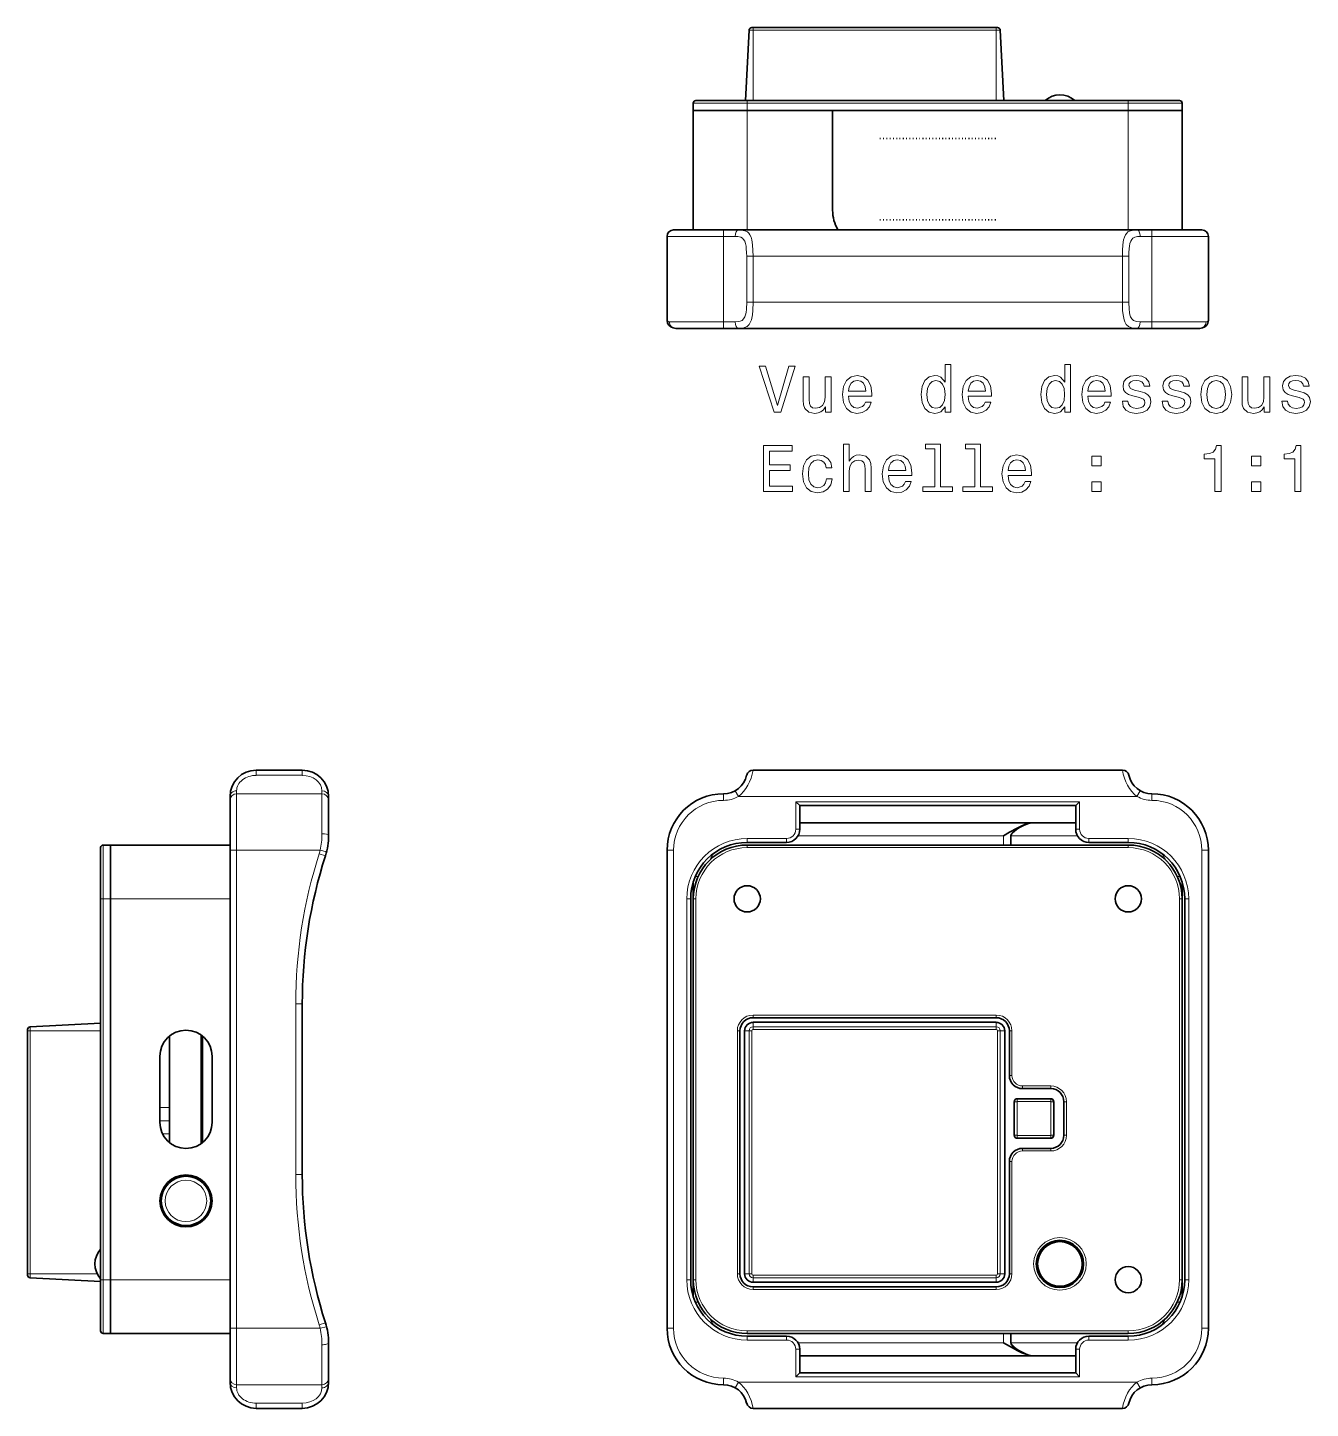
# Model space of a CAD drawing. Extents: x 525 to 800, y 334 to 571.
# Drawn here: x 525.2 to 622.9, y 396.2 to 501.3 of the extents above; entities that cross this region are included whole.
import ezdxf

# ---------------------------------------------------------------- set-up
doc = ezdxf.new("R2010")
doc.units = 0

msp = doc.modelspace()

# ---------------------------------------------------------------- linework, layer by layer
at = {"color": 7, "lineweight": 35, "ltscale": 0.134196}
for p, q in [((580.15, 501.15), (579.86, 495.79)), ((599.25, 501.15), (599.54, 495.79)), ((525.43, 425.25), (530.79, 425.54)), ((525.43, 406.15), (530.79, 405.86))]:
    msp.add_line(p, q, dxfattribs=at)
at = {"color": 7, "lineweight": 13, "ltscale": 0.00762}
for p, q in [((580.15, 501.15), (580.45, 501.15)), ((525.43, 424.95), (525.43, 425.25))]:
    msp.add_line(p, q, dxfattribs=at)
at = {"color": 7, "lineweight": 35, "ltscale": 0.002628}
for p, q in [((580.34, 501.34), (580.45, 501.34)), ((598.95, 501.34), (599.06, 501.34)), ((525.24, 424.95), (525.24, 425.06)), ((525.24, 406.34), (525.24, 406.45))]:
    msp.add_line(p, q, dxfattribs=at)
at = {"color": 7, "lineweight": 35, "ltscale": 0.4625}
for p, q in [((598.95, 501.34), (580.45, 501.34)), ((598.95, 425.95), (580.45, 425.95)), ((525.24, 424.95), (525.24, 406.45)), ((579.45, 424.95), (579.45, 406.45)), ((579.8, 406.45), (579.8, 424.95)), ((580.45, 425.6), (598.95, 425.6)), ((599.6, 424.95), (599.6, 406.45)), ((598.95, 405.8), (580.45, 405.8)), ((580.45, 405.45), (598.95, 405.45))]:
    msp.add_line(p, q, dxfattribs=at)
at = {"color": 7, "lineweight": 13, "ltscale": 0.004739}
for p, q in [((580.45, 501.34), (580.45, 501.15)), ((598.95, 501.34), (598.95, 501.15))]:
    msp.add_line(p, q, dxfattribs=at)
at = {"color": 7, "lineweight": 13, "ltscale": 0.4625}
for p, q in [((598.95, 501.15), (580.45, 501.15)), ((598.95, 426.15), (580.45, 426.15)), ((525.43, 424.95), (525.43, 406.45)), ((579.25, 424.95), (579.25, 406.45)), ((580.15, 406.45), (580.15, 424.95)), ((580.34, 406.45), (580.34, 424.95)), ((580.45, 425.25), (598.95, 425.25)), ((580.45, 425.06), (598.95, 425.06)), ((599.06, 424.95), (599.06, 406.45)), ((599.25, 424.95), (599.25, 406.45)), ((598.95, 406.34), (580.45, 406.34)), ((598.95, 406.15), (580.45, 406.15)), ((580.45, 405.25), (598.95, 405.25))]:
    msp.add_line(p, q, dxfattribs=at)
at = {"color": 7, "lineweight": 13, "ltscale": 0.134012}
for p, q in [((580.45, 501.15), (580.45, 495.79)), ((598.95, 501.15), (598.95, 495.79)), ((525.43, 424.95), (530.79, 424.95))]:
    msp.add_line(p, q, dxfattribs=at)
at = {"color": 7, "lineweight": 13, "ltscale": 0.007622}
msp.add_line((598.95, 501.15), (599.25, 501.15), dxfattribs=at)
at = {"color": 7, "lineweight": 13, "ltscale": 0.102499}
msp.add_line((580, 495.59), (575.9, 495.59), dxfattribs=at)
at = {"color": 7, "lineweight": 35, "ltscale": 0.01375}
for p, q in [((575.9, 495.59), (575.9, 495.04)), ((613.1, 495.59), (613.1, 495.04)), ((530.99, 439.1), (531.54, 439.1)), ((530.99, 401.9), (531.54, 401.9))]:
    msp.add_line(p, q, dxfattribs=at)
at = {"color": 7, "lineweight": 35, "ltscale": 0.097499}
msp.add_line((580, 495.79), (576.1, 495.79), dxfattribs=at)
at = {"color": 7, "lineweight": 35}
for p, q in [((609, 495.79), (580, 495.79)), ((609, 495.04), (580, 495.04)), ((609, 495.04), (586.5, 495.04)), ((579.34, 485.94), (609.66, 485.94)), ((579.34, 478.44), (609.66, 478.44)), ((580.45, 444.8), (608.56, 444.8)), ((584, 442.1), (605, 442.1)), ((540.64, 438.7), (540.64, 402.3)), ((573.9, 438.7), (573.9, 402.3)), ((609, 439.1), (580, 439.1)), ((615.1, 438.7), (615.1, 402.3)), ((530.79, 406), (530.79, 435)), ((531.54, 406), (531.54, 435)), ((531.54, 435), (531.54, 406)), ((575.7, 435), (575.7, 406)), ((575.9, 435), (575.9, 406)), ((575.9, 435), (575.9, 406)), ((613.1, 406), (613.1, 435)), ((613.3, 435), (613.3, 406)), ((609, 401.9), (580, 401.9)), ((609, 401.9), (586.5, 401.9)), ((584, 398.9), (605, 398.9)), ((580.45, 396.2), (608.56, 396.2))]:
    msp.add_line(p, q, dxfattribs=at)
at = {"color": 7, "lineweight": 13, "ltscale": 0.005}
for p, q in [((580, 495.79), (580, 495.59)), ((609, 495.79), (609, 495.59)), ((580, 438.9), (580, 439.1)), ((609, 438.9), (609, 439.1)), ((530.79, 435), (530.99, 435)), ((576.1, 435), (575.9, 435)), ((612.9, 435), (613.1, 435)), ((580.45, 426.15), (580.45, 425.95)), ((598.95, 426.15), (598.95, 425.95)), ((579.25, 424.95), (579.45, 424.95)), ((600.15, 424.95), (599.95, 424.95)), ((600.15, 421.55), (599.95, 421.55)), ((600.95, 420.75), (600.95, 420.55)), ((603.1, 420.75), (603.1, 420.55)), ((604.3, 419.55), (604.1, 419.55)), ((604.3, 417), (604.1, 417)), ((600.95, 415.8), (600.95, 416)), ((603.1, 415.8), (603.1, 416)), ((600.15, 415), (599.95, 415)), ((530.79, 406), (530.99, 406)), ((576.1, 406), (575.9, 406)), ((579.25, 406.45), (579.45, 406.45)), ((600.15, 406.45), (599.95, 406.45)), ((612.9, 406), (613.1, 406)), ((580.45, 405.25), (580.45, 405.45)), ((598.95, 405.25), (598.95, 405.45)), ((580, 402.1), (580, 401.9)), ((609, 402.1), (609, 401.9))]:
    msp.add_line(p, q, dxfattribs=at)
at = {"color": 7, "lineweight": 13, "ltscale": 0.01375}
for p, q in [((580, 495.59), (580, 495.04)), ((609, 495.59), (609, 495.04)), ((530.99, 435), (531.54, 435)), ((530.99, 406), (531.54, 406))]:
    msp.add_line(p, q, dxfattribs=at)
at = {"color": 7, "lineweight": 13}
for p, q in [((609, 495.59), (580, 495.59)), ((580.45, 483.94), (608.56, 483.94)), ((580.45, 480.44), (608.56, 480.44)), ((579.34, 442.8), (609.66, 442.8)), ((583.7, 442.4), (605.3, 442.4)), ((541.14, 438.7), (541.14, 402.3)), ((574.4, 438.7), (574.4, 402.3)), ((609, 438.9), (580, 438.9)), ((614.6, 438.7), (614.6, 402.3)), ((530.99, 406), (530.99, 435)), ((575.4, 435), (575.4, 406)), ((576.1, 435), (576.1, 406)), ((612.9, 406), (612.9, 435)), ((613.6, 435), (613.6, 406)), ((609, 402.1), (580, 402.1)), ((583.7, 398.6), (605.3, 398.6)), ((579.34, 398.2), (609.66, 398.2))]:
    msp.add_line(p, q, dxfattribs=at)
at = {"color": 7, "lineweight": 35, "ltscale": 0.097501}
msp.add_line((612.9, 495.79), (609, 495.79), dxfattribs=at)
at = {"color": 7, "lineweight": 13, "ltscale": 0.102501}
msp.add_line((613.1, 495.59), (609, 495.59), dxfattribs=at)
at = {"color": 7, "lineweight": 35, "ltscale": 0.102499}
msp.add_line((580, 495.04), (575.9, 495.04), dxfattribs=at)
msp.add_line((580, 495.04), (575.9, 495.04), dxfattribs=at)
at = {"color": 7, "lineweight": 35, "ltscale": 0.2275}
for p, q in [((575.9, 485.94), (575.9, 495.04)), ((613.1, 485.94), (613.1, 495.04))]:
    msp.add_line(p, q, dxfattribs=at)
at = {"color": 7, "lineweight": 13, "ltscale": 0.227499}
for p, q in [((580, 485.94), (580, 495.04)), ((609, 485.94), (609, 495.04)), ((540.64, 435), (531.54, 435)), ((540.64, 406), (531.54, 406))]:
    msp.add_line(p, q, dxfattribs=at)
at = {"color": 7, "lineweight": 35, "ltscale": 0.1625}
for p, q in [((586.5, 495.04), (580, 495.04)), ((586.5, 401.9), (580, 401.9))]:
    msp.add_line(p, q, dxfattribs=at)
at = {"color": 7, "lineweight": 35, "ltscale": 0.19}
msp.add_line((586.5, 495.04), (586.5, 487.44), dxfattribs=at)
msp.add_line((586.5, 495.04), (586.5, 487.44), dxfattribs=at)
at = {"color": 7, "lineweight": 35, "ltscale": 0.102501}
msp.add_line((613.1, 495.04), (609, 495.04), dxfattribs=at)
msp.add_line((613.1, 495.04), (609, 495.04), dxfattribs=at)
at = {"color": 7, "lineweight": 35, "ltscale": 0.001375}
for p, q in [((590.15, 492.89), (590.1, 492.89)), ((590.41, 492.89), (590.35, 492.89)), ((590.65, 492.89), (590.6, 492.89)), ((590.91, 492.89), (590.85, 492.89)), ((591.15, 492.89), (591.1, 492.89)), ((591.41, 492.89), (591.35, 492.89)), ((591.65, 492.89), (591.6, 492.89)), ((591.91, 492.89), (591.85, 492.89)), ((592.15, 492.89), (592.1, 492.89)), ((592.41, 492.89), (592.35, 492.89)), ((592.65, 492.89), (592.6, 492.89)), ((592.91, 492.89), (592.85, 492.89)), ((593.15, 492.89), (593.1, 492.89)), ((593.41, 492.89), (593.35, 492.89)), ((593.65, 492.89), (593.6, 492.89)), ((593.91, 492.89), (593.85, 492.89)), ((594.15, 492.89), (594.1, 492.89)), ((594.41, 492.89), (594.35, 492.89)), ((594.65, 492.89), (594.6, 492.89)), ((594.91, 492.89), (594.85, 492.89)), ((595.15, 492.89), (595.1, 492.89)), ((595.41, 492.89), (595.35, 492.89)), ((595.65, 492.89), (595.6, 492.89)), ((595.91, 492.89), (595.85, 492.89)), ((596.15, 492.89), (596.1, 492.89)), ((596.41, 492.89), (596.35, 492.89)), ((596.65, 492.89), (596.6, 492.89)), ((596.91, 492.89), (596.85, 492.89)), ((597.15, 492.89), (597.1, 492.89)), ((597.41, 492.89), (597.35, 492.89)), ((597.65, 492.89), (597.6, 492.89)), ((597.91, 492.89), (597.85, 492.89)), ((598.15, 492.89), (598.1, 492.89)), ((598.41, 492.89), (598.35, 492.89)), ((598.65, 492.89), (598.6, 492.89)), ((598.91, 492.89), (598.85, 492.89)), ((590.15, 486.71), (590.1, 486.71)), ((590.41, 486.71), (590.35, 486.71)), ((590.65, 486.71), (590.6, 486.71)), ((590.91, 486.71), (590.85, 486.71)), ((591.15, 486.71), (591.1, 486.71)), ((591.41, 486.71), (591.35, 486.71)), ((591.65, 486.71), (591.6, 486.71)), ((591.91, 486.71), (591.85, 486.71)), ((592.15, 486.71), (592.1, 486.71)), ((592.41, 486.71), (592.35, 486.71)), ((592.65, 486.71), (592.6, 486.71)), ((592.91, 486.71), (592.85, 486.71)), ((593.15, 486.71), (593.1, 486.71)), ((593.41, 486.71), (593.35, 486.71)), ((593.65, 486.71), (593.6, 486.71)), ((593.91, 486.71), (593.85, 486.71)), ((594.15, 486.71), (594.1, 486.71)), ((594.41, 486.71), (594.35, 486.71)), ((594.65, 486.71), (594.6, 486.71)), ((594.91, 486.71), (594.85, 486.71)), ((595.15, 486.71), (595.1, 486.71)), ((595.41, 486.71), (595.35, 486.71)), ((595.65, 486.71), (595.6, 486.71)), ((595.91, 486.71), (595.85, 486.71)), ((596.15, 486.71), (596.1, 486.71)), ((596.41, 486.71), (596.35, 486.71)), ((596.65, 486.71), (596.6, 486.71)), ((596.91, 486.71), (596.85, 486.71)), ((597.15, 486.71), (597.1, 486.71)), ((597.41, 486.71), (597.35, 486.71)), ((597.65, 486.71), (597.6, 486.71)), ((597.91, 486.71), (597.85, 486.71)), ((598.15, 486.71), (598.1, 486.71)), ((598.41, 486.71), (598.35, 486.71)), ((598.65, 486.71), (598.6, 486.71)), ((598.91, 486.71), (598.85, 486.71))]:
    msp.add_line(p, q, dxfattribs=at)
at = {"color": 7, "lineweight": 35, "ltscale": 0.039626}
msp.add_line((613.1, 489.29), (613.1, 490.87), dxfattribs=at)
at = {"color": 7, "lineweight": 35, "ltscale": 0.039625}
msp.add_line((613.1, 487.7), (613.1, 489.29), dxfattribs=at)
at = {"color": 7, "lineweight": 35, "ltscale": 0.095}
for p, q in [((578.2, 485.94), (574.4, 485.94)), ((614.6, 485.94), (610.8, 485.94)), ((540.64, 442.5), (540.64, 438.7)), ((540.64, 402.3), (540.64, 398.5))]:
    msp.add_line(p, q, dxfattribs=at)
at = {"color": 7, "lineweight": 35, "ltscale": 0.028395}
for p, q in [((579.34, 485.94), (578.2, 485.94)), ((610.8, 485.94), (609.66, 485.94)), ((578.2, 478.44), (579.34, 478.44)), ((609.66, 478.44), (610.8, 478.44))]:
    msp.add_line(p, q, dxfattribs=at)
at = {"color": 7, "lineweight": 13, "ltscale": 0.0125}
for p, q in [((578.2, 485.44), (578.2, 485.94)), ((610.8, 485.44), (610.8, 485.94)), ((578.2, 478.94), (578.2, 478.44)), ((610.8, 478.94), (610.8, 478.44)), ((578.2, 443), (578.2, 442.5)), ((579.09, 443.23), (579.34, 442.8)), ((609.91, 443.23), (609.66, 442.8)), ((610.8, 443), (610.8, 442.5)), ((541.14, 438.7), (540.64, 438.7)), ((573.9, 438.7), (574.4, 438.7)), ((615.1, 438.7), (614.6, 438.7)), ((547.42, 438.43), (547.9, 438.28)), ((545.64, 427), (546.14, 427)), ((545.64, 414), (546.14, 414)), ((547.42, 402.57), (547.9, 402.72)), ((541.14, 402.3), (540.64, 402.3)), ((573.9, 402.3), (574.4, 402.3)), ((615.1, 402.3), (614.6, 402.3)), ((578.2, 398), (578.2, 398.5)), ((610.8, 398), (610.8, 398.5))]:
    msp.add_line(p, q, dxfattribs=at)
at = {"color": 7, "lineweight": 35, "ltscale": 0.159047}
for p, q in [((573.9, 485.44), (573.9, 479.08)), ((615.1, 485.44), (615.1, 479.08))]:
    msp.add_line(p, q, dxfattribs=at)
at = {"color": 7, "lineweight": 13, "ltscale": 0.1075}
for p, q in [((573.9, 485.44), (578.2, 485.44)), ((615.1, 485.44), (610.8, 485.44)), ((541.14, 438.7), (541.14, 443)), ((541.14, 402.3), (541.14, 398))]:
    msp.add_line(p, q, dxfattribs=at)
at = {"color": 7, "lineweight": 13, "ltscale": 0.1625}
for p, q in [((578.2, 485.44), (578.2, 478.94)), ((610.8, 485.44), (610.8, 478.94)), ((541.14, 443), (547.64, 443)), ((541.14, 398), (547.64, 398))]:
    msp.add_line(p, q, dxfattribs=at)
at = {"color": 7, "lineweight": 13, "ltscale": 0.022223}
for p, q in [((578.2, 485.44), (579.09, 485.44)), ((610.8, 485.44), (609.91, 485.44)), ((579.09, 478.94), (578.2, 478.94)), ((609.91, 478.94), (610.8, 478.94))]:
    msp.add_line(p, q, dxfattribs=at)
at = {"color": 7, "lineweight": 13, "ltscale": 0.0875}
for p, q in [((579.96, 483.94), (579.96, 480.44)), ((580.45, 483.94), (580.45, 480.44)), ((608.56, 483.94), (608.56, 480.44)), ((609.04, 483.94), (609.04, 480.44)), ((542.64, 444.41), (546.14, 444.41)), ((542.64, 396.59), (546.14, 396.59))]:
    msp.add_line(p, q, dxfattribs=at)
at = {"color": 7, "lineweight": 13, "ltscale": 0.012201}
for p, q in [((579.96, 483.94), (580.45, 483.94)), ((609.04, 483.94), (608.56, 483.94)), ((579.96, 480.44), (580.45, 480.44)), ((609.04, 480.44), (608.56, 480.44))]:
    msp.add_line(p, q, dxfattribs=at)
at = {"color": 7, "lineweight": 13, "ltscale": 0.102843}
for p, q in [((578.2, 478.94), (574.09, 478.94)), ((610.8, 478.94), (614.91, 478.94))]:
    msp.add_line(p, q, dxfattribs=at)
at = {"color": 7, "lineweight": 13, "ltscale": 0.000441127}
for p, q in [((574.55, 478.44), (574.56, 478.44)), ((614.45, 478.44), (614.44, 478.44))]:
    msp.add_line(p, q, dxfattribs=at)
at = {"color": 7, "lineweight": 35, "ltscale": 0.090884}
for p, q in [((574.56, 478.44), (578.2, 478.44)), ((610.8, 478.44), (614.44, 478.44))]:
    msp.add_line(p, q, dxfattribs=at)
at = {"color": 7, "lineweight": 13, "ltscale": 0.001288}
for p, q in [((576.56, 478.44), (576.61, 478.44)), ((612.44, 478.44), (612.39, 478.44))]:
    msp.add_line(p, q, dxfattribs=at)
at = {"color": 7, "lineweight": 35, "ltscale": 0.0875}
for p, q in [((542.64, 444.8), (546.14, 444.8)), ((542.64, 396.2), (546.14, 396.2))]:
    msp.add_line(p, q, dxfattribs=at)
at = {"color": 7, "lineweight": 13, "ltscale": 0.009782}
for p, q in [((542.64, 444.41), (542.64, 444.8)), ((546.14, 444.41), (546.14, 444.8))]:
    msp.add_line(p, q, dxfattribs=at)
at = {"color": 7, "lineweight": 35, "ltscale": 0.0075}
for p, q in [((540.64, 442.8), (540.64, 442.5)), ((548.14, 442.5), (548.14, 442.8)), ((540.64, 398.5), (540.64, 398.2)), ((548.14, 398.2), (548.14, 398.5))]:
    msp.add_line(p, q, dxfattribs=at)
at = {"color": 7, "lineweight": 13, "ltscale": 0.005869}
for p, q in [((541.14, 443), (541.14, 443.23)), ((547.64, 443.23), (547.64, 443)), ((541.14, 398), (541.14, 397.77)), ((547.64, 397.77), (547.64, 398))]:
    msp.add_line(p, q, dxfattribs=at)
at = {"color": 7, "lineweight": 13, "ltscale": 0.076205}
for p, q in [((547.64, 443), (547.64, 439.95)), ((547.64, 398), (547.64, 401.05))]:
    msp.add_line(p, q, dxfattribs=at)
at = {"color": 7, "lineweight": 35, "ltscale": 0.067344}
for p, q in [((548.14, 439.81), (548.14, 442.5)), ((548.14, 398.5), (548.14, 401.19))]:
    msp.add_line(p, q, dxfattribs=at)
at = {"color": 7, "lineweight": 13, "ltscale": 0.0525}
for p, q in [((583.7, 442.4), (583.7, 440.3)), ((605.3, 442.4), (605.3, 440.3))]:
    msp.add_line(p, q, dxfattribs=at)
at = {"color": 7, "lineweight": 35, "ltscale": 0.010606}
for p, q in [((584, 442.1), (583.7, 442.4)), ((584, 398.9), (583.7, 398.6))]:
    msp.add_line(p, q, dxfattribs=at)
at = {"color": 7, "lineweight": 35, "ltscale": 0.045}
for p, q in [((584, 442.1), (584, 440.3)), ((605, 442.1), (605, 440.3)), ((584, 400.7), (584, 398.9)), ((605, 400.7), (605, 398.9))]:
    msp.add_line(p, q, dxfattribs=at)
at = {"color": 7, "lineweight": 35, "ltscale": 0.010607}
for p, q in [((605, 442.1), (605.3, 442.4)), ((605, 398.9), (605.3, 398.6))]:
    msp.add_line(p, q, dxfattribs=at)
at = {"color": 7, "lineweight": 35, "ltscale": 0.443401}
for p, q in [((584, 440.8), (601.74, 440.8)), ((584, 400.2), (601.74, 400.2))]:
    msp.add_line(p, q, dxfattribs=at)
at = {"color": 7, "lineweight": 35, "ltscale": 0.001001}
msp.add_line((601.74, 440.8), (601.78, 440.8), dxfattribs=at)
at = {"color": 7, "lineweight": 35, "ltscale": 0.080595}
for p, q in [((601.78, 440.8), (605, 440.8)), ((601.78, 400.2), (605, 400.2))]:
    msp.add_line(p, q, dxfattribs=at)
at = {"color": 7, "lineweight": 13, "ltscale": 0.075}
for p, q in [((580, 439.6), (583, 439.6)), ((606, 439.6), (609, 439.6)), ((580, 401.4), (583, 401.4)), ((606, 401.4), (609, 401.4))]:
    msp.add_line(p, q, dxfattribs=at)
at = {"color": 7, "lineweight": 13, "ltscale": 0.0075}
for p, q in [((580, 439.6), (580, 439.3)), ((583, 439.6), (583, 439.3)), ((583.7, 440.3), (584, 440.3)), ((606, 439.6), (606, 439.3)), ((609, 439.6), (609, 439.3)), ((575.4, 435), (575.7, 435)), ((613.6, 435), (613.3, 435)), ((575.4, 406), (575.7, 406)), ((613.6, 406), (613.3, 406)), ((580, 401.4), (580, 401.7)), ((583, 401.4), (583, 401.7)), ((606, 401.4), (606, 401.7)), ((609, 401.4), (609, 401.7)), ((583.7, 400.7), (584, 400.7))]:
    msp.add_line(p, q, dxfattribs=at)
at = {"color": 7, "lineweight": 13, "ltscale": 0.390849}
for p, q in [((583.87, 439.8), (599.5, 439.8)), ((583.87, 401.2), (599.5, 401.2))]:
    msp.add_line(p, q, dxfattribs=at)
at = {"color": 7, "lineweight": 13, "ltscale": 0.0175}
for p, q in [((599.5, 439.8), (599.5, 439.1)), ((600.1, 439.1), (600.1, 439.8)), ((599.5, 401.9), (599.5, 401.2)), ((600.1, 401.2), (600.1, 401.9))]:
    msp.add_line(p, q, dxfattribs=at)
at = {"color": 7, "lineweight": 13, "ltscale": 0.000750732}
for p, q in [((600.1, 439.8), (600.07, 439.8)), ((600.1, 401.2), (600.07, 401.2))]:
    msp.add_line(p, q, dxfattribs=at)
at = {"color": 7, "lineweight": 35, "ltscale": 0.0175}
for p, q in [((600.07, 439.1), (600.07, 439.8)), ((600.07, 401.2), (600.07, 401.9))]:
    msp.add_line(p, q, dxfattribs=at)
at = {"color": 7, "lineweight": 13, "ltscale": 0.12585}
for p, q in [((600.1, 439.8), (605.13, 439.8)), ((600.1, 401.2), (605.13, 401.2))]:
    msp.add_line(p, q, dxfattribs=at)
at = {"color": 7, "lineweight": 13, "ltscale": 0.007501}
for p, q in [((605.3, 440.3), (605, 440.3)), ((605.3, 400.7), (605, 400.7))]:
    msp.add_line(p, q, dxfattribs=at)
at = {"color": 7, "lineweight": 35, "ltscale": 0.0975}
for p, q in [((530.79, 438.9), (530.79, 435)), ((530.79, 406), (530.79, 402.1))]:
    msp.add_line(p, q, dxfattribs=at)
at = {"color": 7, "lineweight": 13, "ltscale": 0.1025}
for p, q in [((530.99, 439.1), (530.99, 435)), ((530.99, 406), (530.99, 401.9))]:
    msp.add_line(p, q, dxfattribs=at)
at = {"color": 7, "lineweight": 35, "ltscale": 0.1025}
for p, q in [((531.54, 439.1), (531.54, 435)), ((531.54, 439.1), (531.54, 435)), ((531.54, 406), (531.54, 401.9)), ((531.54, 406), (531.54, 401.9))]:
    msp.add_line(p, q, dxfattribs=at)
at = {"color": 7, "lineweight": 35, "ltscale": 0.227499}
for p, q in [((540.64, 439.1), (531.54, 439.1)), ((540.64, 401.9), (531.54, 401.9))]:
    msp.add_line(p, q, dxfattribs=at)
at = {"color": 7, "lineweight": 35, "ltscale": 0.189999}
msp.add_line((531.54, 439.1), (539.14, 439.1), dxfattribs=at)
at = {"color": 7, "lineweight": 35, "ltscale": 0.0375}
msp.add_line((540.64, 439.1), (539.14, 439.1), dxfattribs=at)
at = {"color": 7, "lineweight": 13, "ltscale": 0.159048}
for p, q in [((541.14, 438.7), (547.5, 438.7)), ((541.14, 402.3), (547.5, 402.3))]:
    msp.add_line(p, q, dxfattribs=at)
at = {"color": 7, "lineweight": 13, "ltscale": 0.012499}
for p, q in [((547.98, 438.58), (547.5, 438.7)), ((547.98, 402.42), (547.5, 402.3)), ((579.09, 397.77), (579.34, 398.2)), ((609.91, 397.77), (609.66, 398.2))]:
    msp.add_line(p, q, dxfattribs=at)
at = {"color": 7, "lineweight": 35, "ltscale": 0.075}
for p, q in [((580, 439.3), (583, 439.3)), ((606, 439.3), (609, 439.3)), ((580, 401.7), (583, 401.7)), ((606, 401.7), (609, 401.7))]:
    msp.add_line(p, q, dxfattribs=at)
at = {"color": 7, "lineweight": 13, "ltscale": 0.005469}
for p, q in [((576.05, 436.7), (576.27, 436.7)), ((612.95, 436.7), (612.73, 436.7)), ((576.27, 404.3), (576.05, 404.3)), ((612.73, 404.3), (612.95, 404.3))]:
    msp.add_line(p, q, dxfattribs=at)
at = {"color": 7, "lineweight": 35, "ltscale": 0.032404}
for p, q in [((575.9, 435), (575.9, 436.3)), ((613.1, 435), (613.1, 436.3)), ((575.9, 406), (575.9, 404.7)), ((613.1, 406), (613.1, 404.7))]:
    msp.add_line(p, q, dxfattribs=at)
at = {"color": 7, "lineweight": 13, "ltscale": 0.325}
msp.add_line((545.64, 414), (545.64, 427), dxfattribs=at)
at = {"color": 7, "lineweight": 35, "ltscale": 0.325}
msp.add_line((546.14, 414), (546.14, 427), dxfattribs=at)
at = {"color": 7, "lineweight": 13, "ltscale": 0.004738}
for p, q in [((525.24, 424.95), (525.43, 424.95)), ((525.24, 406.45), (525.43, 406.45))]:
    msp.add_line(p, q, dxfattribs=at)
at = {"color": 7, "lineweight": 13, "ltscale": 0.008556}
for p, q in [((580.15, 424.95), (579.8, 424.95)), ((580.45, 425.25), (580.45, 425.6)), ((598.95, 425.25), (598.95, 425.6)), ((599.25, 424.95), (599.6, 424.95)), ((580.15, 406.45), (579.8, 406.45)), ((580.45, 406.15), (580.45, 405.8)), ((598.95, 406.15), (598.95, 405.8)), ((599.25, 406.45), (599.6, 406.45))]:
    msp.add_line(p, q, dxfattribs=at)
at = {"color": 7, "lineweight": 13, "ltscale": 0.004993}
for p, q in [((580.34, 424.95), (580.15, 424.95)), ((580.45, 425.06), (580.45, 425.25)), ((598.95, 425.06), (598.95, 425.25)), ((600.54, 419.55), (600.35, 419.55)), ((600.55, 419.56), (600.55, 419.75)), ((603.1, 419.56), (603.1, 419.75)), ((600.54, 417), (600.35, 417)), ((600.55, 416.99), (600.55, 416.8)), ((603.1, 416.99), (603.1, 416.8)), ((580.34, 406.45), (580.15, 406.45)), ((580.45, 406.34), (580.45, 406.15)), ((598.95, 406.34), (598.95, 406.15))]:
    msp.add_line(p, q, dxfattribs=at)
at = {"color": 7, "lineweight": 13, "ltscale": 0.004994}
for p, q in [((599.06, 424.95), (599.25, 424.95)), ((603.11, 419.55), (603.3, 419.55)), ((603.11, 417), (603.3, 417)), ((599.06, 406.45), (599.25, 406.45))]:
    msp.add_line(p, q, dxfattribs=at)
at = {"color": 7, "lineweight": 35, "ltscale": 0.085001}
msp.add_line((599.95, 421.55), (599.95, 424.95), dxfattribs=at)
at = {"color": 7, "lineweight": 13, "ltscale": 0.085001}
msp.add_line((600.15, 421.55), (600.15, 424.95), dxfattribs=at)
at = {"color": 7, "lineweight": 35, "ltscale": 0.202646}
msp.add_line((536.04, 416.45), (536.04, 424.55), dxfattribs=at)
at = {"color": 7, "lineweight": 35, "ltscale": 0.206824}
msp.add_line((538.44, 416.36), (538.44, 424.64), dxfattribs=at)
at = {"color": 7, "lineweight": 35, "ltscale": 0.203052}
msp.add_line((538.54, 424.56), (538.54, 416.44), dxfattribs=at)
at = {"color": 7, "lineweight": 35, "ltscale": 0.12575}
for p, q in [((535.31, 417.98), (535.31, 423.01)), ((539.28, 423.01), (539.28, 417.98))]:
    msp.add_line(p, q, dxfattribs=at)
at = {"color": 7, "lineweight": 13, "ltscale": 0.053751}
for p, q in [((603.1, 420.75), (600.95, 420.75)), ((600.95, 415.8), (603.1, 415.8))]:
    msp.add_line(p, q, dxfattribs=at)
at = {"color": 7, "lineweight": 13, "ltscale": 0.000669861}
for p, q in [((600.35, 419.55), (600.32, 419.55)), ((600.35, 417), (600.32, 417))]:
    msp.add_line(p, q, dxfattribs=at)
at = {"color": 7, "lineweight": 35, "ltscale": 0.06375}
for p, q in [((600.32, 419.55), (600.32, 417)), ((603.1, 419.78), (600.55, 419.78)), ((603.33, 417), (603.33, 419.55)), ((604.1, 417), (604.1, 419.55)), ((603.1, 416.77), (600.55, 416.77))]:
    msp.add_line(p, q, dxfattribs=at)
at = {"color": 7, "lineweight": 13, "ltscale": 0.06375}
for p, q in [((600.35, 419.55), (600.35, 417)), ((600.54, 419.55), (600.54, 417)), ((603.1, 419.75), (600.55, 419.75)), ((603.1, 419.56), (600.55, 419.56)), ((603.11, 417), (603.11, 419.55)), ((603.3, 417), (603.3, 419.55)), ((604.3, 417), (604.3, 419.55)), ((603.1, 416.99), (600.55, 416.99)), ((603.1, 416.8), (600.55, 416.8))]:
    msp.add_line(p, q, dxfattribs=at)
at = {"color": 7, "lineweight": 13, "ltscale": 0.000669098}
for p, q in [((600.55, 419.75), (600.55, 419.78)), ((603.1, 419.75), (603.1, 419.78)), ((600.55, 416.8), (600.55, 416.77)), ((603.1, 416.8), (603.1, 416.77))]:
    msp.add_line(p, q, dxfattribs=at)
at = {"color": 7, "lineweight": 35, "ltscale": 0.053751}
for p, q in [((603.1, 420.55), (600.95, 420.55)), ((600.95, 416), (603.1, 416))]:
    msp.add_line(p, q, dxfattribs=at)
at = {"color": 7, "lineweight": 13, "ltscale": 0.000668335}
for p, q in [((603.3, 419.55), (603.33, 419.55)), ((603.3, 417), (603.33, 417))]:
    msp.add_line(p, q, dxfattribs=at)
at = {"color": 7, "lineweight": 13, "ltscale": 0.01825}
for p, q in [((536.04, 419.1), (535.31, 419.1)), ((536.04, 418.1), (535.31, 418.1))]:
    msp.add_line(p, q, dxfattribs=at)
at = {"color": 7, "lineweight": 13, "ltscale": 0.013045}
msp.add_line((536.04, 417.1), (535.52, 417.1), dxfattribs=at)
at = {"color": 7, "lineweight": 13, "ltscale": 0.001555}
msp.add_line((536.04, 416.5), (535.98, 416.5), dxfattribs=at)
at = {"color": 7, "lineweight": 35, "ltscale": 0.015122}
msp.add_line((538.44, 416.36), (538.44, 416.97), dxfattribs=at)
at = {"color": 7, "lineweight": 35, "ltscale": 0.21375}
msp.add_line((599.95, 406.45), (599.95, 415), dxfattribs=at)
at = {"color": 7, "lineweight": 13, "ltscale": 0.21375}
msp.add_line((600.15, 406.45), (600.15, 415), dxfattribs=at)
at = {"color": 7, "lineweight": 13, "ltscale": 0.007621}
msp.add_line((525.43, 406.15), (525.43, 406.45), dxfattribs=at)
at = {"color": 7, "lineweight": 13, "ltscale": 0.127621}
msp.add_line((525.43, 406.45), (530.53, 406.45), dxfattribs=at)
at = {"color": 7, "lineweight": 35, "ltscale": 0.04725}
msp.add_line((588.39, 401.9), (586.5, 401.9), dxfattribs=at)
at = {"color": 7, "lineweight": 35, "ltscale": 0.009933}
msp.add_line((588.79, 401.9), (588.39, 401.9), dxfattribs=at)
at = {"color": 7, "lineweight": 13, "ltscale": 0.052499}
for p, q in [((583.7, 400.7), (583.7, 398.6)), ((605.3, 400.7), (605.3, 398.6))]:
    msp.add_line(p, q, dxfattribs=at)
at = {"color": 7, "lineweight": 35, "ltscale": 0.019098}
msp.add_line((601.74, 400.2), (602.5, 400.2), dxfattribs=at)
at = {"color": 7, "lineweight": 13, "ltscale": 0.009783}
for p, q in [((542.64, 396.59), (542.64, 396.2)), ((546.14, 396.59), (546.14, 396.2))]:
    msp.add_line(p, q, dxfattribs=at)
at = {"color": 7, "lineweight": 13}
for points in [[(579.34, 485.94), (579.56, 485.93), (579.82, 485.88), (580.02, 485.78), (580.12, 485.68), (580.21, 485.56), (580.29, 485.38), (580.35, 485.19), (580.41, 484.8), (580.44, 484.38), (580.45, 483.94)], [(609.66, 485.94), (609.44, 485.93), (609.18, 485.88), (608.98, 485.78), (608.88, 485.68), (608.79, 485.56), (608.71, 485.38), (608.65, 485.19), (608.59, 484.8), (608.56, 484.38), (608.56, 483.94)], [(579.09, 485.44), (579.29, 485.43), (579.51, 485.38), (579.64, 485.31), (579.73, 485.21), (579.81, 485.08), (579.87, 484.91), (579.91, 484.69), (579.93, 484.53), (579.95, 484.19), (579.96, 483.94)], [(609.91, 485.44), (609.71, 485.43), (609.49, 485.38), (609.36, 485.31), (609.27, 485.21), (609.19, 485.08), (609.13, 484.91), (609.09, 484.69), (609.07, 484.53), (609.05, 484.19), (609.04, 483.94)], [(579.96, 480.44), (579.94, 479.9), (579.91, 479.64), (579.87, 479.47), (579.82, 479.31), (579.73, 479.16), (579.61, 479.05), (579.46, 478.99), (579.34, 478.96), (579.09, 478.94)], [(580.45, 480.44), (580.43, 479.79), (580.4, 479.48), (580.32, 479.1), (580.26, 478.93), (580.15, 478.73), (579.99, 478.59), (579.8, 478.5), (579.66, 478.46), (579.34, 478.44)], [(608.56, 480.44), (608.57, 479.79), (608.6, 479.48), (608.68, 479.1), (608.74, 478.93), (608.85, 478.73), (609.01, 478.59), (609.2, 478.5), (609.34, 478.46), (609.66, 478.44)], [(609.04, 480.44), (609.06, 479.9), (609.09, 479.64), (609.13, 479.47), (609.18, 479.31), (609.27, 479.16), (609.39, 479.05), (609.54, 478.99), (609.66, 478.96), (609.91, 478.94)], [(573.9, 479.08), (573.91, 479.02), (573.95, 478.98), (574, 478.95), (574.09, 478.94)], [(615.1, 479.08), (615.09, 479.02), (615.05, 478.98), (615, 478.95), (614.91, 478.94)], [(601.78, 440.8), (601.61, 440.78), (601.44, 440.74), (601.09, 440.6), (600.73, 440.41), (600.49, 440.25), (600.37, 440.17), (600.2, 440.01), (600.14, 439.93), (600.12, 439.88), (600.1, 439.8)], [(600.1, 401.2), (600.11, 401.14), (600.16, 401.04), (600.21, 400.98), (600.32, 400.87), (600.44, 400.78), (600.69, 400.62), (601.06, 400.41), (601.43, 400.26), (601.61, 400.22), (601.78, 400.2)]]:
    msp.add_lwpolyline(points, dxfattribs=at)
at = {"color": 7, "lineweight": 35}
for points in [[(574.56, 478.44), (574.36, 478.47), (574.18, 478.55), (574.03, 478.69), (573.94, 478.84), (573.9, 479.04), (573.9, 479.08)], [(574.56, 478.44), (574.36, 478.47), (574.18, 478.55), (574.03, 478.69), (573.94, 478.84), (573.9, 479.04), (573.9, 479.08)], [(614.44, 478.44), (614.64, 478.47), (614.82, 478.55), (614.97, 478.69), (615.06, 478.84), (615.1, 479.04), (615.1, 479.08)], [(614.44, 478.44), (614.64, 478.47), (614.82, 478.55), (614.97, 478.69), (615.06, 478.84), (615.1, 479.04), (615.1, 479.08)], [(599.5, 439.8), (599.97, 440.07), (600.59, 440.41), (600.9, 440.56), (601.12, 440.65), (601.35, 440.73), (601.55, 440.78), (601.74, 440.8)], [(600.07, 439.8), (600.1, 439.92), (600.17, 440.01), (600.33, 440.16), (600.63, 440.37), (601.08, 440.6), (601.42, 440.74), (601.66, 440.79), (601.78, 440.8)], [(599.5, 401.2), (599.97, 400.93), (600.59, 400.59), (600.9, 400.44), (601.12, 400.35), (601.35, 400.27), (601.55, 400.22), (601.74, 400.2)], [(600.07, 401.2), (600.1, 401.08), (600.17, 400.99), (600.33, 400.84), (600.63, 400.63), (601.08, 400.4), (601.42, 400.26), (601.66, 400.21), (601.78, 400.2)]]:
    msp.add_lwpolyline(points, dxfattribs=at)
at = {"color": 7, "lineweight": 13}
for points in [[(583.17, 475.56), (582.3, 472.58), (581.39, 475.56), (580.91, 475.56), (582.04, 472.06), (582.55, 472.06), (583.65, 475.56)], [(595.06, 472.47), (595.06, 472.06), (595.5, 472.06), (595.5, 475.68), (595.07, 475.68), (595.07, 474.35), (594.73, 474.73), (594.52, 474.82), (594.28, 474.86), (593.86, 474.76), (593.52, 474.48), (593.31, 474.02), (593.23, 473.41), (593.31, 472.8), (593.52, 472.34), (593.86, 472.06), (594.28, 471.96), (594.52, 472), (594.73, 472.09)], [(604.17, 472.47), (604.17, 472.06), (604.61, 472.06), (604.61, 475.68), (604.17, 475.68), (604.17, 474.35), (603.84, 474.73), (603.63, 474.82), (603.39, 474.86), (602.96, 474.76), (602.63, 474.48), (602.41, 474.02), (602.34, 473.41), (602.41, 472.8), (602.63, 472.34), (602.96, 472.06), (603.39, 471.96), (603.63, 472), (603.84, 472.09)], [(586.38, 474.76), (585.93, 474.76), (585.93, 473.2), (585.88, 472.84), (585.74, 472.58), (585.51, 472.41), (585.21, 472.36), (584.97, 472.4), (584.82, 472.52), (584.74, 472.73), (584.72, 473.02), (584.72, 474.76), (584.27, 474.76), (584.27, 472.98), (584.29, 472.63), (584.38, 472.33), (584.68, 472.06), (585.15, 471.96), (585.4, 472), (585.61, 472.09), (585.8, 472.24), (585.95, 472.47), (585.95, 472.06), (586.38, 472.06)], [(587.71, 473.28), (589.49, 473.28), (589.49, 473.49), (589.41, 474.07), (589.19, 474.5), (588.84, 474.76), (588.37, 474.86), (587.91, 474.76), (587.56, 474.48), (587.33, 474.02), (587.25, 473.41), (587.32, 472.79), (587.55, 472.34), (587.9, 472.06), (588.35, 471.96), (588.75, 472.03), (589.07, 472.2), (589.31, 472.47), (589.44, 472.83), (589, 472.83), (588.91, 472.63), (588.78, 472.48), (588.41, 472.36), (588.12, 472.41), (587.9, 472.59), (587.76, 472.88), (587.71, 473.27)], [(587.71, 473.65), (587.77, 474), (587.9, 474.26), (588.11, 474.42), (588.38, 474.47), (588.65, 474.42), (588.86, 474.26), (588.98, 474), (589.03, 473.65)], [(594.36, 474.46), (594.65, 474.39), (594.87, 474.19), (595.01, 473.87), (595.06, 473.41), (595.01, 472.95), (594.87, 472.63), (594.65, 472.42), (594.36, 472.36), (594.08, 472.42), (593.87, 472.63), (593.73, 472.96), (593.68, 473.41), (593.73, 473.86), (593.87, 474.19), (594.08, 474.39)], [(596.82, 473.28), (598.6, 473.28), (598.6, 473.49), (598.52, 474.07), (598.3, 474.5), (597.95, 474.76), (597.48, 474.86), (597.02, 474.76), (596.66, 474.48), (596.44, 474.02), (596.36, 473.41), (596.43, 472.79), (596.66, 472.34), (597.01, 472.06), (597.46, 471.96), (597.85, 472.03), (598.18, 472.2), (598.41, 472.47), (598.55, 472.83), (598.11, 472.83), (598.02, 472.63), (597.89, 472.48), (597.52, 472.36), (597.23, 472.41), (597.01, 472.59), (596.87, 472.88), (596.82, 473.27)], [(596.82, 473.65), (596.88, 474), (597.01, 474.26), (597.22, 474.42), (597.49, 474.47), (597.76, 474.42), (597.97, 474.26), (598.09, 474), (598.14, 473.65)], [(603.47, 474.46), (603.76, 474.39), (603.98, 474.19), (604.11, 473.87), (604.16, 473.41), (604.11, 472.95), (603.98, 472.63), (603.76, 472.42), (603.47, 472.36), (603.19, 472.42), (602.98, 472.63), (602.84, 472.96), (602.79, 473.41), (602.84, 473.86), (602.98, 474.19), (603.19, 474.39)], [(605.93, 473.28), (607.7, 473.28), (607.71, 473.49), (607.63, 474.07), (607.41, 474.5), (607.05, 474.76), (606.58, 474.86), (606.13, 474.76), (605.77, 474.48), (605.55, 474.02), (605.47, 473.41), (605.54, 472.79), (605.77, 472.34), (606.12, 472.06), (606.57, 471.96), (606.96, 472.03), (607.29, 472.2), (607.52, 472.47), (607.66, 472.83), (607.22, 472.83), (607.13, 472.63), (607, 472.48), (606.62, 472.36), (606.34, 472.41), (606.12, 472.59), (605.98, 472.88), (605.93, 473.27)], [(605.93, 473.65), (605.98, 474), (606.12, 474.26), (606.33, 474.42), (606.6, 474.47), (606.87, 474.42), (607.07, 474.26), (607.2, 474), (607.25, 473.65)], [(609.9, 473.63), (609.47, 473.74), (609.16, 473.85), (609.05, 474.09), (609.08, 474.25), (609.19, 474.38), (609.36, 474.45), (609.61, 474.48), (609.84, 474.45), (610.03, 474.36), (610.15, 474.22), (610.2, 474.04), (610.63, 474.04), (610.63, 474.05), (610.56, 474.38), (610.35, 474.64), (610.03, 474.8), (609.61, 474.86), (609.18, 474.8), (608.86, 474.63), (608.67, 474.39), (608.61, 474.07), (608.65, 473.77), (608.79, 473.56), (609.03, 473.41), (609.36, 473.3), (609.86, 473.18), (610.16, 473.05), (610.24, 472.95), (610.27, 472.8), (610.23, 472.62), (610.1, 472.47), (609.91, 472.38), (609.65, 472.35), (609.37, 472.38), (609.17, 472.49), (609.03, 472.66), (608.98, 472.9), (608.55, 472.9), (608.62, 472.49), (608.82, 472.2), (609.15, 472.03), (609.61, 471.96), (610.08, 472.03), (610.43, 472.2), (610.64, 472.48), (610.72, 472.85), (610.66, 473.17), (610.5, 473.39), (610.25, 473.53)], [(612.94, 473.63), (612.51, 473.74), (612.19, 473.85), (612.09, 474.09), (612.12, 474.25), (612.22, 474.38), (612.39, 474.45), (612.64, 474.48), (612.88, 474.45), (613.07, 474.36), (613.19, 474.22), (613.24, 474.04), (613.67, 474.04), (613.67, 474.05), (613.59, 474.38), (613.39, 474.64), (613.07, 474.8), (612.64, 474.86), (612.21, 474.8), (611.9, 474.63), (611.7, 474.39), (611.64, 474.07), (611.69, 473.77), (611.83, 473.56), (612.06, 473.41), (612.4, 473.3), (612.89, 473.18), (613.2, 473.05), (613.28, 472.95), (613.31, 472.8), (613.26, 472.62), (613.14, 472.47), (612.94, 472.38), (612.68, 472.35), (612.4, 472.38), (612.2, 472.49), (612.07, 472.66), (612.01, 472.9), (611.58, 472.9), (611.65, 472.49), (611.86, 472.2), (612.19, 472.03), (612.64, 471.96), (613.12, 472.03), (613.46, 472.2), (613.68, 472.48), (613.75, 472.85), (613.7, 473.17), (613.54, 473.39), (613.28, 473.53)], [(614.52, 473.41), (614.6, 472.79), (614.83, 472.34), (615.2, 472.06), (615.69, 471.96), (616.18, 472.06), (616.55, 472.33), (616.78, 472.79), (616.87, 473.41), (616.78, 474.02), (616.55, 474.48), (616.18, 474.76), (615.69, 474.86), (615.2, 474.76), (614.83, 474.48), (614.6, 474.02)], [(614.97, 473.41), (615.02, 473.87), (615.16, 474.19), (615.39, 474.4), (615.69, 474.47), (616, 474.4), (616.22, 474.2), (616.36, 473.87), (616.41, 473.41), (616.36, 472.95), (616.22, 472.62), (616, 472.42), (615.69, 472.35), (615.39, 472.42), (615.16, 472.62), (615.02, 472.95)], [(619.77, 474.76), (619.33, 474.76), (619.33, 473.2), (619.28, 472.84), (619.13, 472.58), (618.91, 472.41), (618.61, 472.36), (618.37, 472.4), (618.22, 472.52), (618.13, 472.73), (618.11, 473.02), (618.11, 474.76), (617.67, 474.76), (617.67, 472.98), (617.68, 472.63), (617.78, 472.33), (618.07, 472.06), (618.54, 471.96), (618.79, 472), (619.01, 472.09), (619.2, 472.24), (619.35, 472.47), (619.35, 472.06), (619.77, 472.06)], [(622.05, 473.63), (621.62, 473.74), (621.3, 473.85), (621.19, 474.09), (621.23, 474.25), (621.33, 474.38), (621.5, 474.45), (621.75, 474.48), (621.99, 474.45), (622.17, 474.36), (622.29, 474.22), (622.34, 474.04), (622.78, 474.04), (622.78, 474.05), (622.7, 474.38), (622.5, 474.64), (622.17, 474.8), (621.75, 474.86), (621.32, 474.8), (621.01, 474.63), (620.81, 474.39), (620.75, 474.07), (620.8, 473.77), (620.94, 473.56), (621.17, 473.41), (621.51, 473.3), (622, 473.18), (622.3, 473.05), (622.39, 472.95), (622.42, 472.8), (622.37, 472.62), (622.25, 472.47), (622.05, 472.38), (621.79, 472.35), (621.51, 472.38), (621.31, 472.49), (621.17, 472.66), (621.12, 472.9), (620.69, 472.9), (620.76, 472.49), (620.97, 472.2), (621.3, 472.03), (621.75, 471.96), (622.22, 472.03), (622.57, 472.2), (622.78, 472.48), (622.86, 472.85), (622.8, 473.17), (622.65, 473.39), (622.39, 473.53)], [(581.24, 466.01), (583.46, 466.01), (583.46, 466.43), (581.7, 466.43), (581.7, 467.62), (583.26, 467.62), (583.26, 468.04), (581.7, 468.04), (581.7, 469.09), (583.42, 469.09), (583.42, 469.51), (581.24, 469.51)], [(587.32, 466.01), (587.77, 466.01), (587.77, 467.57), (587.81, 467.93), (587.96, 468.19), (588.19, 468.35), (588.49, 468.41), (588.73, 468.36), (588.88, 468.23), (588.96, 468), (588.98, 467.7), (588.98, 466.01), (589.43, 466.01), (589.43, 467.79), (589.41, 468.15), (589.32, 468.44), (589.02, 468.72), (588.56, 468.81), (588.3, 468.78), (588.09, 468.68), (587.9, 468.53), (587.77, 468.32), (587.77, 469.63), (587.32, 469.63)], [(594.28, 469.26), (594.28, 466.38), (593.37, 466.38), (593.37, 466.01), (595.63, 466.01), (595.63, 466.38), (594.72, 466.38), (594.72, 469.63), (593.58, 469.63), (593.58, 469.26)], [(597.32, 469.26), (597.32, 466.38), (596.4, 466.38), (596.4, 466.01), (598.67, 466.01), (598.67, 466.38), (597.76, 466.38), (597.76, 469.63), (596.62, 469.63), (596.62, 469.26)], [(615.6, 466.01), (616.06, 466.01), (616.06, 469.53), (615.72, 469.53), (615.63, 469.23), (615.45, 469.02), (615.17, 468.9), (614.78, 468.86), (614.78, 468.5), (615.6, 468.5)], [(621.67, 466.01), (622.13, 466.01), (622.13, 469.53), (621.79, 469.53), (621.7, 469.23), (621.52, 469.02), (621.24, 468.9), (620.86, 468.86), (620.86, 468.5), (621.67, 468.5)], [(586.01, 467.82), (586.45, 467.82), (586.36, 468.22), (586.14, 468.54), (585.81, 468.74), (585.37, 468.81), (584.88, 468.71), (584.52, 468.43), (584.28, 467.97), (584.2, 467.36), (584.28, 466.75), (584.51, 466.29), (584.86, 466.01), (585.35, 465.91), (585.79, 465.99), (586.12, 466.2), (586.36, 466.53), (586.46, 466.98), (586.03, 466.98), (585.96, 466.69), (585.82, 466.48), (585.61, 466.35), (585.37, 466.31), (585.06, 466.38), (584.84, 466.58), (584.7, 466.91), (584.66, 467.37), (584.7, 467.82), (584.84, 468.15), (585.07, 468.35), (585.37, 468.42), (585.63, 468.38), (585.83, 468.26), (585.96, 468.07)], [(590.75, 467.23), (592.52, 467.23), (592.53, 467.44), (592.45, 468.02), (592.23, 468.45), (591.87, 468.72), (591.4, 468.81), (590.95, 468.71), (590.59, 468.43), (590.37, 467.97), (590.28, 467.37), (590.36, 466.75), (590.59, 466.29), (590.94, 466.01), (591.39, 465.91), (591.78, 465.98), (592.11, 466.15), (592.34, 466.42), (592.48, 466.79), (592.04, 466.79), (591.95, 466.58), (591.82, 466.43), (591.44, 466.31), (591.16, 466.37), (590.94, 466.54), (590.8, 466.83), (590.75, 467.22)], [(590.75, 467.61), (590.8, 467.96), (590.94, 468.21), (591.15, 468.37), (591.42, 468.42), (591.69, 468.37), (591.89, 468.21), (592.02, 467.96), (592.07, 467.61)], [(599.86, 467.23), (601.63, 467.23), (601.64, 467.44), (601.56, 468.02), (601.33, 468.45), (600.98, 468.72), (600.51, 468.81), (600.05, 468.71), (599.7, 468.43), (599.47, 467.97), (599.39, 467.37), (599.47, 466.75), (599.7, 466.29), (600.04, 466.01), (600.5, 465.91), (600.89, 465.98), (601.21, 466.15), (601.45, 466.42), (601.59, 466.79), (601.15, 466.79), (601.06, 466.58), (600.93, 466.43), (600.55, 466.31), (600.27, 466.37), (600.05, 466.54), (599.91, 466.83), (599.86, 467.22)], [(599.86, 467.61), (599.91, 467.96), (600.05, 468.21), (600.26, 468.37), (600.53, 468.42), (600.8, 468.37), (601, 468.21), (601.13, 467.96), (601.17, 467.61)], [(606.24, 467.97), (606.93, 467.97), (606.93, 468.72), (606.24, 468.72)], [(618.38, 467.97), (619.08, 467.97), (619.08, 468.72), (618.38, 468.72)], [(606.24, 466.01), (606.93, 466.01), (606.93, 466.76), (606.24, 466.76)], [(618.38, 466.01), (619.08, 466.01), (619.08, 466.76), (618.38, 466.76)]]:
    msp.add_lwpolyline(points, close=True, dxfattribs=at)
at = {"color": 7, "lineweight": 35}
for centre, radius in [((580, 435), 1), ((609, 435), 1), ((537.29, 412), 1.98), ((537.29, 412), 1.88), ((603.8, 407.2), 1.8), ((603.8, 407.2), 1.7), ((609, 406), 1)]:
    msp.add_circle(centre, radius, dxfattribs=at)
at = {"color": 7, "lineweight": 13}
for centre, radius in [((537.29, 412), 1.58), ((603.8, 407.2), 2)]:
    msp.add_circle(centre, radius, dxfattribs=at)
at = {"color": 7, "lineweight": 35}
for centre, radius, start, end in [((580.34, 501.14), 0.2, 90, 177), ((599.06, 501.14), 0.2, 3, 90), ((576.1, 495.59), 0.2, 90, 180), ((603.8, 494.52), 1.7, 48.3364, 131.6636), ((612.9, 495.59), 0.2, 0, 90), ((589.5, 487.44), 3, 180, 209.9999), ((589.5, 487.44), 3, 180, 209.9999), ((574.4, 485.44), 0.5, 90, 180), ((614.6, 485.44), 0.5, 360, 90), ((542.64, 442.8), 2, 90, 180), ((546.14, 442.8), 2, 0, 90), ((580.45, 444.3), 0.5, 90, 167.4441), ((608.56, 444.3), 0.5, 12.5559, 90), ((578.2, 444.8), 1.8, 270, 347.4441), ((610.8, 444.8), 1.8, 192.5559, 270), ((578.2, 438.7), 4.3, 90, 180), ((610.8, 438.7), 4.3, 0, 90), ((543.14, 439.81), 5, 342.2472, 360), ((583, 440.3), 1, 270, 360), ((606, 440.3), 1, 180, 270), ((530.99, 438.9), 0.2, 90, 180), ((580, 435), 4.3, 90, 180), ((580, 435), 4.1, 90, 180), ((580, 435), 4.1, 90, 180), ((609, 435), 4.3, 0, 90), ((609, 435), 4.1, 0, 90), ((583.14, 427), 37, 162.2472, 180), ((580.45, 424.95), 1, 90, 180), ((598.95, 424.95), 1, 0, 90), ((525.44, 425.06), 0.2, 93, 180), ((537.29, 423.01), 1.99, 360, 180), ((580.45, 424.95), 0.647, 90, 180), ((598.95, 424.95), 0.647, 0, 90), ((600.95, 421.55), 1, 180, 270), ((600.55, 419.55), 0.232, 90, 180), ((603.1, 419.55), 1, 0, 90), ((603.1, 419.55), 0.232, 360, 90), ((537.29, 417.98), 1.99, 180, 360), ((600.55, 417), 0.232, 180, 270), ((603.1, 417), 1, 270, 360), ((603.1, 417), 0.232, 270, 0), ((600.95, 415), 1, 90, 180), ((583.14, 414), 37, 180, 197.7528), ((532.06, 407.2), 1.7, 138.3359, 221.6641), ((525.44, 406.34), 0.2, 180, 267), ((580, 406), 4.3, 180, 270), ((580, 406), 4.1, 180, 270), ((580, 406), 4.1, 180, 270), ((580.45, 406.45), 1, 180, 270), ((580.45, 406.45), 0.647, 180, 270), ((598.95, 406.45), 1, 270, 360), ((598.95, 406.45), 0.647, 270, 360), ((609, 406), 4.1, 270, 360), ((609, 406), 4.3, 270, 0), ((543.14, 401.19), 5, 360, 17.7528), ((530.99, 402.1), 0.2, 180, 270), ((578.2, 402.3), 4.3, 180, 270), ((583, 400.7), 1, 0, 90), ((606, 400.7), 1, 90, 180), ((610.8, 402.3), 4.3, 270, 360), ((542.64, 398.2), 2, 180, 270), ((546.14, 398.2), 2, 270, 360), ((578.2, 396.2), 1.8, 12.5559, 90), ((610.8, 396.2), 1.8, 90, 167.4441), ((580.45, 396.7), 0.5, 192.5559, 270), ((608.56, 396.7), 0.5, 270, 347.4441)]:
    msp.add_arc(centre, radius, start, end, dxfattribs=at)
at = {"color": 7, "lineweight": 13}
for centre, radius, start, end in [((541.14, 442.5), 0.5, 90, 180), ((547.64, 442.5), 0.5, 0, 90), ((578.2, 444.8), 2.3, 270, 299.5918), ((610.8, 444.8), 2.3, 240.4082, 270), ((578.2, 438.7), 3.8, 90, 180), ((610.8, 438.7), 3.8, 0, 90), ((541.91, 439.95), 5.73, 347.3956, 0.0186), ((580, 435), 4.6, 90, 180), ((583, 440.3), 0.7, 270, 0), ((606, 440.3), 0.7, 180, 270), ((609, 435), 4.6, 360, 90), ((543.14, 439.81), 4.5, 342.2472, 345.7689), ((580, 435), 3.9, 90, 180), ((580, 436.7), 3.1, 145.3674, 155.8631), ((609, 435), 3.9, 0, 90), ((609, 436.7), 3.1, 24.1369, 34.6326), ((583.14, 427), 37.5, 162.2472, 180), ((580.45, 424.95), 1.2, 90, 180), ((598.95, 424.95), 1.2, 0, 90), ((580.45, 424.95), 0.305, 90, 180), ((580.45, 424.95), 0.105, 90, 179.9998), ((598.95, 424.95), 0.305, 0, 90), ((598.95, 424.95), 0.105, 0, 89.9998), ((600.95, 421.55), 0.8, 180, 270), ((603.1, 419.55), 1.2, 0, 90), ((600.55, 419.55), 0.205, 90, 180), ((600.55, 419.55), 0.0051, 90, 179.9995), ((603.1, 419.55), 0.205, 0, 90), ((603.1, 419.55), 0.0051, 0, 89.9995), ((600.55, 417), 0.205, 180, 270), ((600.55, 417), 0.0051, 180, 269.9995), ((603.1, 417), 1.2, 270, 360), ((603.1, 417), 0.0051, 270, 359.9995), ((603.1, 417), 0.205, 270, 0), ((600.95, 415), 0.8, 90, 180), ((583.14, 414), 37.5, 180, 197.7528), ((580, 406), 4.6, 180, 270), ((580, 406), 3.9, 180, 270), ((580.45, 406.45), 1.2, 180, 270), ((580.45, 406.45), 0.305, 180, 270), ((580.45, 406.45), 0.105, 180, 269.9998), ((598.95, 406.45), 1.2, 270, 0), ((598.95, 406.45), 0.105, 270, 359.9998), ((598.95, 406.45), 0.305, 270, 360), ((609, 406), 3.9, 270, 360), ((609, 406), 4.6, 270, 0), ((580, 404.3), 3.1, 204.1369, 214.6325), ((609, 404.3), 3.1, 325.3675, 335.8631), ((543.14, 401.19), 4.5, 14.2311, 17.7528), ((541.91, 401.05), 5.73, 359.9814, 12.6044), ((578.2, 402.3), 3.8, 180, 270), ((610.8, 402.3), 3.8, 270, 360), ((583, 400.7), 0.7, 0, 90), ((606, 400.7), 0.7, 90, 180), ((541.14, 398.5), 0.5, 180, 270), ((547.64, 398.5), 0.5, 270, 360), ((578.2, 396.2), 2.3, 60.4082, 90), ((610.8, 396.2), 2.3, 90, 119.5918)]:
    msp.add_arc(centre, radius, start, end, dxfattribs=at)
for centre, major_axis, ratio, start_param, end_param in [((579.34, 485.44), (0, -0.5), 0.493818, 3.141593, 4.712389), ((609.66, 485.44), (0, -0.5), 0.493818, 1.570796, 3.141593), ((574.56, 478.94), (0, 0.5), 0.956687, 1.570796, 3.141593), ((579.34, 478.94), (0, -0.5), 0.493818, 4.712389, 6.283185), ((609.66, 478.94), (0, -0.5), 0.493818, 0, 1.570796), ((614.44, 478.94), (0, 0.5), 0.956687, 3.141593, 4.712389), ((578.2, 445.47), (0, -3.07), 0.75002, 0.516373, 1.351489), ((610.8, 445.47), (0, -3.07), 0.75002, 4.931696, 5.766812), ((542.64, 443.23), (1.5, 0), 0.782607, 1.570795, 3.141593), ((546.14, 443.23), (1.5, 0), 0.782608, 6.283182, 7.853976), ((541.14, 442.8), (0.5, 0), 0.869565, 1.570796, 3.141593), ((547.64, 442.8), (0.5, 0), 0.869565, 6.283185, 7.853981), ((547.64, 439.81), (-0.5, 0), 0.291118, 3.141593, 4.712389), ((547.64, 401.19), (-0.5, 0), 0.291118, 1.570796, 3.141593), ((541.14, 398.2), (0.5, 0), 0.869565, 3.141593, 4.712389), ((542.64, 397.77), (1.5, 0), 0.782607, 3.141592, 4.71239), ((546.14, 397.77), (1.5, 0), 0.782608, 4.712395, 6.283188), ((547.64, 398.2), (0.5, 0), 0.869565, 4.712389, 6.283186), ((578.2, 395.53), (0, -3.07), 0.75002, 1.790104, 2.62522), ((610.8, 395.53), (0, -3.07), 0.75002, 3.657966, 4.493082)]:
    msp.add_ellipse(centre, major_axis=major_axis, ratio=ratio, start_param=start_param, end_param=end_param, dxfattribs=at)

doc.saveas('drawing.dxf')
